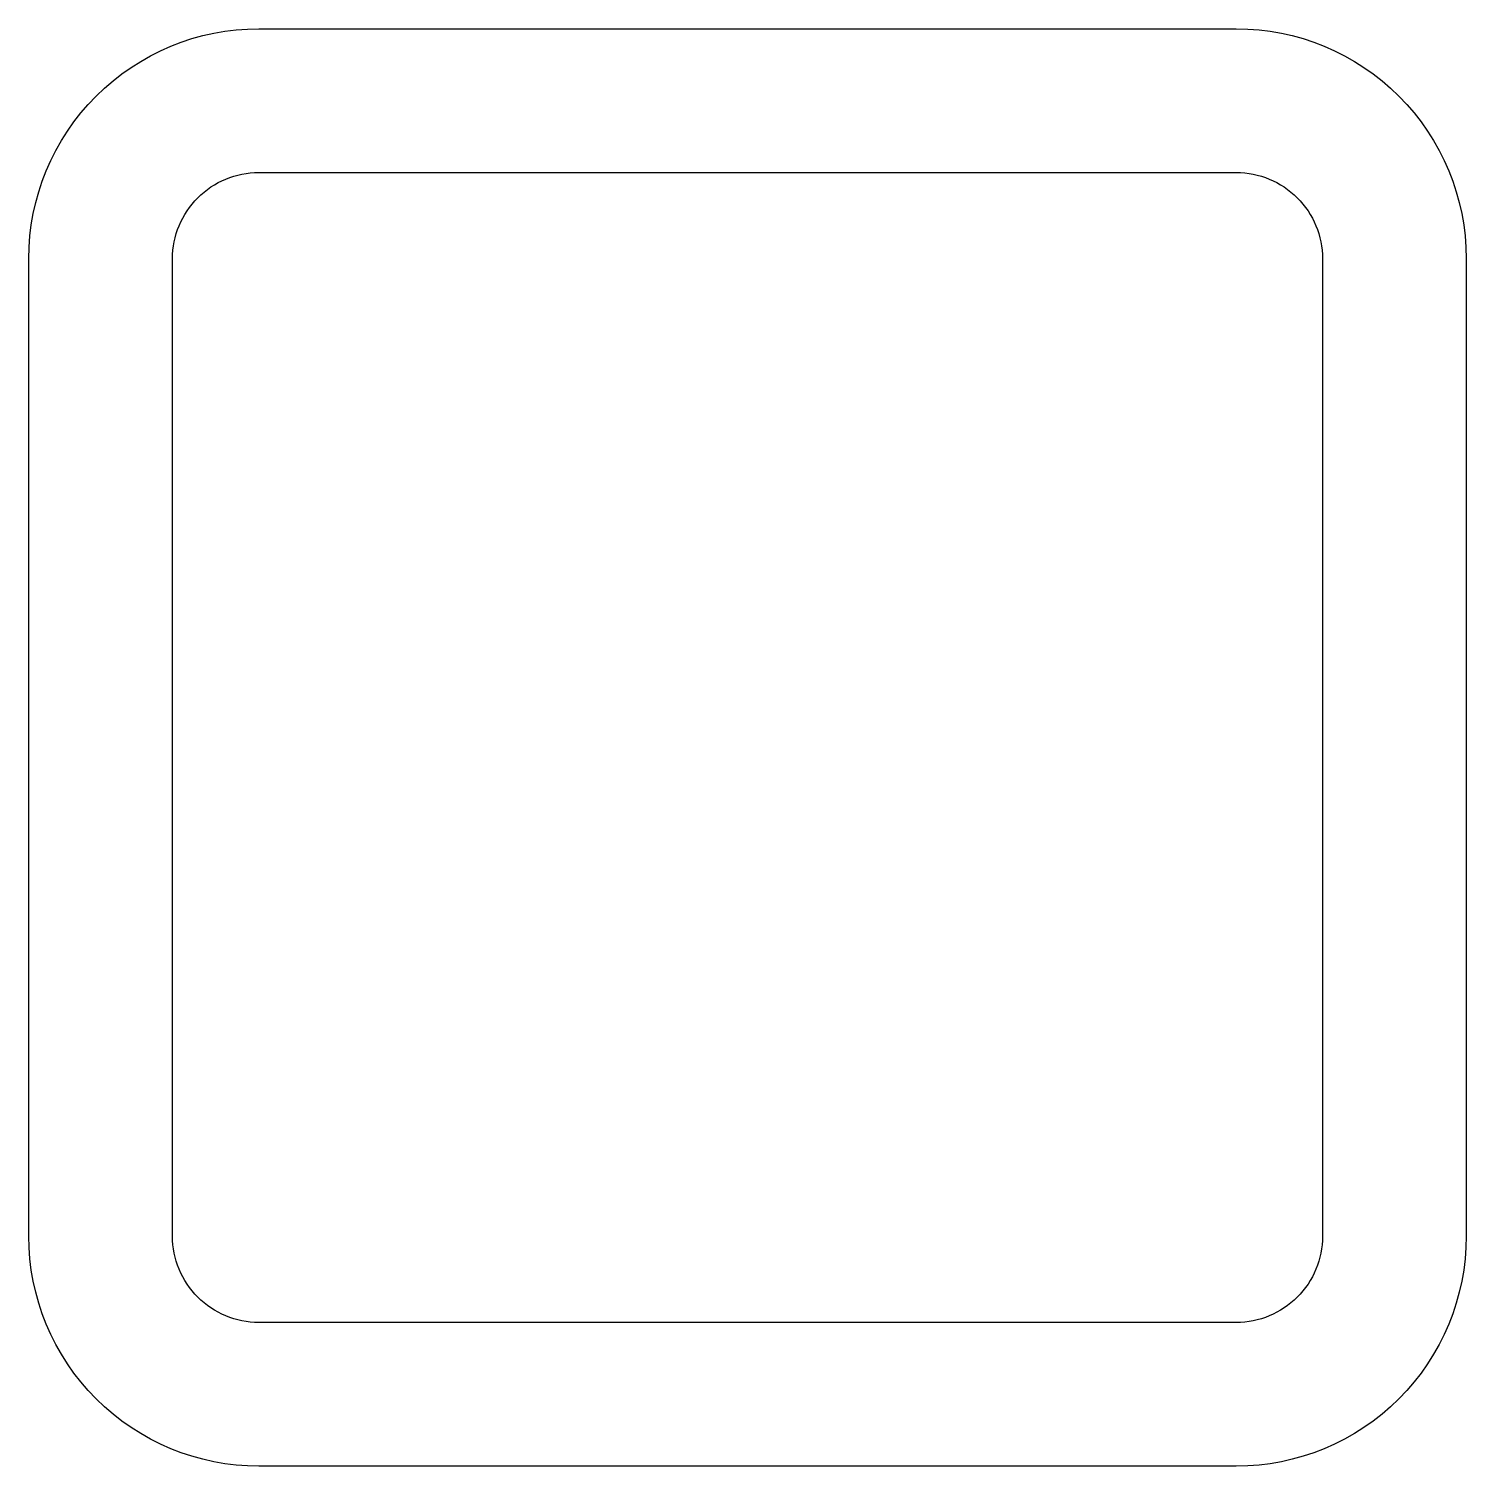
# Model space of a CAD drawing. Extents: x 163.1 to 188.1, y 209.2 to 234.2.
import ezdxf

# ---------------------------------------------------------------- set-up
doc = ezdxf.new("R2010")
doc.units = 0
doc.layers.get('0').update_dxf_attribs({"linetype": 'CONTINUOUS'})

msp = doc.modelspace()

# ---------------------------------------------------------------- linework, layer by layer
for points in [[(184.056, 209.172), (167.056, 209.172, -0.414214), (163.056, 213.172), (163.056, 230.172, -0.414214), (167.056, 234.172), (184.056, 234.172, -0.414214), (188.056, 230.172), (188.056, 213.172, -0.414214)], [(184.056, 211.672), (167.056, 211.672, -0.414214), (165.556, 213.172), (165.556, 230.172, -0.414214), (167.056, 231.672), (184.056, 231.672, -0.414214), (185.556, 230.172), (185.556, 213.172, -0.414214)]]:
    msp.add_lwpolyline(points, format="xyb", close=True)

doc.saveas('drawing.dxf')
